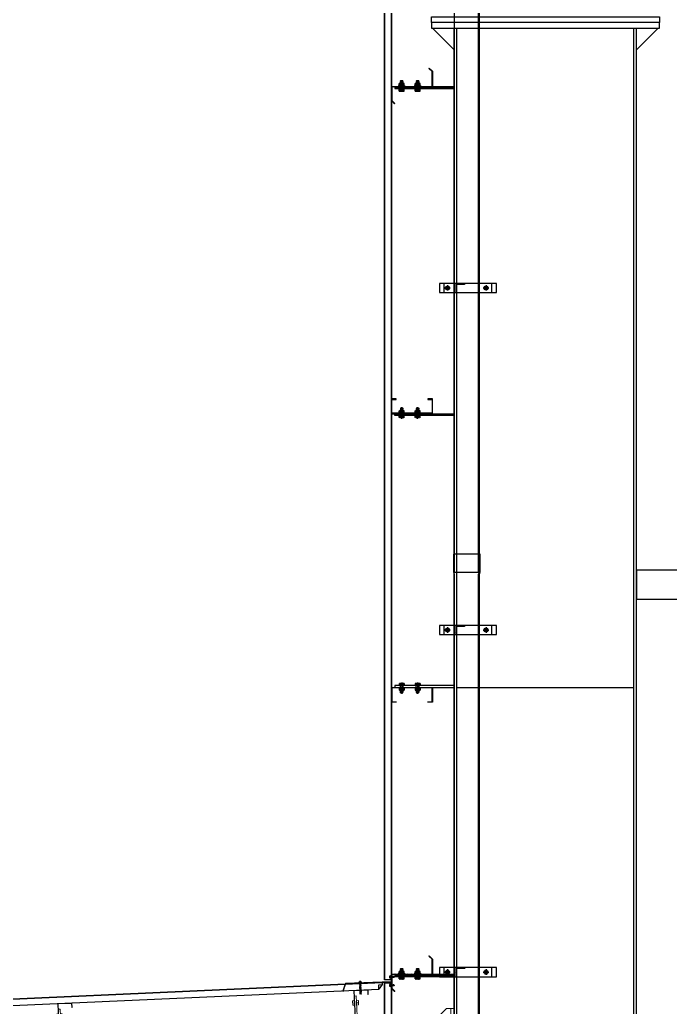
# Model space of a CAD drawing. Header units: inches. Extents: x 315041 to 662841, y -45540 to -35018.
# Drawn here: x 334509.64 to 334538.17, y -35901.26 to -35857.96 of the extents above; entities that cross this region are included whole.
import ezdxf

# ---------------------------------------------------------------- set-up
doc = ezdxf.new("R2010")
doc.units = ezdxf.units.IN
doc.header["$MEASUREMENT"] = 0
doc.linetypes.add('CENTER2', pattern=[28.575, 19.05, -3.175, 3.175, -3.175])
doc.linetypes.add('XKITLINE00', pattern=[0])
for name, color, linetype in [('2', 2, 'Continuous'), ('251', 251, 'Continuous'), ('3', 3, 'Continuous'), ('5', 5, 'Continuous'), ('6', 6, 'Continuous'), ('8', 8, 'Continuous'), ('9', 9, 'Continuous'), ('DOWNPOUT', 52, 'Continuous'), ('flashing', 6, 'Continuous'), ('ROOFING', 4, 'Continuous'), ('STRUCTURE', 1, 'Continuous')]:
    doc.layers.add(name, color=color, linetype=linetype)

# ---------------------------------------------------------------- blocks, each defined once
blk = doc.blocks.new('A$C6A7930B6')
at = {"layer": '2'}
h = blk.add_hatch(dxfattribs=at)
h.set_pattern_fill('ANSI31', color=256, scale=0.125, angle=-90, style=0)
h.set_pattern_definition([(315, (3303.04439, 11524.56439), (0.011048543456, 0.011048543456), [])])
h.paths.add_polyline_path([(1.5, 1.185), (1.5, 0.619), (0.016, 0.619), (0.016, 0.124), (0.129, 0.011), (0.118, 0), (0, 0.118), (0, 0.635), (1.484, 0.635), (1.484, 1.179), (1.371, 1.292), (1.382, 1.303)])
at = {"layer": '251'}
h = blk.add_hatch(color=256, dxfattribs=at)
h.paths.add_polyline_path([(0.314, 0.668), (0.31, 0.668, 0.192582), (0.332, 0.676, 0.192582), (0.353, 0.668)])
h.paths.add_polyline_path([(0.397, 0.668, 0.192582), (0.418, 0.676, 0.192582), (0.44, 0.668)])
h = blk.add_hatch(color=256, dxfattribs=at)
h.paths.add_polyline_path([(0.314, 0.455), (0.31, 0.455, 0.192582), (0.332, 0.464, 0.192582), (0.353, 0.455)])
h.paths.add_polyline_path([(0.397, 0.455, 0.192582), (0.418, 0.464, 0.192582), (0.44, 0.455)])
h = blk.add_hatch(color=256, dxfattribs=at)
h.paths.add_polyline_path([(0.898, 0.668), (0.893, 0.668, 0.192582), (0.915, 0.676, 0.192582), (0.937, 0.668)])
h.paths.add_polyline_path([(0.98, 0.668, 0.192582), (1.002, 0.676, 0.192582), (1.023, 0.668)])
h = blk.add_hatch(color=256, dxfattribs=at)
h.paths.add_polyline_path([(0.898, 0.455), (0.893, 0.455, 0.192582), (0.915, 0.464, 0.192582), (0.937, 0.455)])
h.paths.add_polyline_path([(0.98, 0.455, 0.192582), (1.002, 0.464, 0.192582), (1.023, 0.455)])
at = {"layer": '9', "linetype": 'Continuous'}
h = blk.add_hatch(dxfattribs=at)
h.set_pattern_fill('ANSI31', color=250, scale=0.25, angle=-90, style=0)
h.set_pattern_definition([(315, (3302.900187, 11527.014995), (0.02209708691, 0.02209708691), [])])
h.paths.add_polyline_path([(2.292, 0.552), (2.292, 0.619), (0.125, 0.619), (0.125, 0.552)])
at = {"layer": '2'}
blk.add_lwpolyline([(1.5, 1.185), (1.5, 0.619), (0.016, 0.619), (0.016, 0.124), (0.129, 0.011), (0.118, 0), (0, 0.118), (0, 0.635), (1.484, 0.635), (1.484, 1.179), (1.371, 1.292), (1.382, 1.303)], close=True, dxfattribs=at)
at = {"layer": '5', "linetype": 'CENTER2', "ltscale": 0.2}
for p, q in [((0.375, 0.436), (0.375, 0.859)), ((0.958, 0.436), (0.958, 0.859))]:
    blk.add_line(p, q, dxfattribs=at)
at = {"layer": '6'}
blk.add_lwpolyline([(2.292, 0.552), (2.292, 0.619), (0.125, 0.619), (0.125, 0.552), (2.292, 0.552)], dxfattribs=at)
at = {"layer": '8'}
for p, q in [((0.288, 0.676), (0.288, 0.739)), ((0.44, 0.748), (0.31, 0.748)), ((0.335, 0.832), (0.325, 0.824)), ((0.325, 0.824), (0.335, 0.817)), ((0.335, 0.772), (0.325, 0.764)), ((0.325, 0.764), (0.325, 0.748)), ((0.332, 0.676), (0.332, 0.739)), ((0.332, 0.676), (0.332, 0.739)), ((0.415, 0.837), (0.335, 0.837)), ((0.335, 0.832), (0.335, 0.837)), ((0.335, 0.832), (0.375, 0.835)), ((0.35, 0.759), (0.415, 0.765)), ((0.425, 0.759), (0.35, 0.759)), ((0.375, 0.837), (0.375, 0.835)), ((0.375, 0.835), (0.375, 0.837)), ((0.415, 0.837), (0.42, 0.83)), ((0.42, 0.83), (0.415, 0.825)), ((0.415, 0.78), (0.425, 0.774)), ((0.425, 0.774), (0.415, 0.765)), ((0.415, 0.765), (0.425, 0.759)), ((0.418, 0.676), (0.418, 0.739)), ((0.425, 0.759), (0.425, 0.748)), ((0.462, 0.676), (0.462, 0.739)), ((0.872, 0.676), (0.872, 0.739)), ((1.023, 0.748), (0.893, 0.748)), ((0.918, 0.832), (0.908, 0.824)), ((0.908, 0.824), (0.918, 0.817)), ((0.918, 0.772), (0.908, 0.764)), ((0.908, 0.764), (0.908, 0.748)), ((0.915, 0.676), (0.915, 0.739)), ((0.915, 0.676), (0.915, 0.739)), ((0.998, 0.837), (0.918, 0.837)), ((0.918, 0.832), (0.918, 0.837)), ((0.918, 0.832), (0.958, 0.835)), ((0.933, 0.759), (0.998, 0.765)), ((1.008, 0.759), (0.933, 0.759)), ((0.958, 0.837), (0.958, 0.835)), ((0.958, 0.835), (0.958, 0.837)), ((0.998, 0.837), (1.003, 0.83)), ((1.003, 0.83), (0.998, 0.825)), ((0.998, 0.78), (1.008, 0.774)), ((1.008, 0.774), (0.998, 0.765)), ((0.998, 0.765), (1.008, 0.759)), ((1.002, 0.676), (1.002, 0.739)), ((1.008, 0.759), (1.008, 0.748)), ((1.045, 0.676), (1.045, 0.739)), ((0.288, 0.464), (0.288, 0.526)), ((0.44, 0.535), (0.31, 0.535)), ((0.436, 0.668), (0.314, 0.668)), ((0.436, 0.552), (0.314, 0.552)), ((0.436, 0.455), (0.314, 0.455)), ((0.325, 0.635), (0.325, 0.552)), ((0.332, 0.464), (0.332, 0.526)), ((0.332, 0.464), (0.332, 0.526)), ((0.418, 0.464), (0.418, 0.526)), ((0.425, 0.635), (0.425, 0.552)), ((0.462, 0.464), (0.462, 0.526)), ((0.872, 0.464), (0.872, 0.526)), ((1.023, 0.535), (0.893, 0.535)), ((1.019, 0.668), (0.898, 0.668)), ((1.019, 0.552), (0.898, 0.552)), ((1.019, 0.455), (0.898, 0.455)), ((0.908, 0.635), (0.908, 0.552)), ((0.915, 0.464), (0.915, 0.526)), ((0.915, 0.464), (0.915, 0.526)), ((1.002, 0.464), (1.002, 0.526)), ((1.008, 0.635), (1.008, 0.552)), ((1.045, 0.464), (1.045, 0.526))]:
    blk.add_line(p, q, dxfattribs=at)
for points in [[(0.335, 0.817), (0.325, 0.809), (0.335, 0.802), (0.415, 0.81), (0.425, 0.819), (0.415, 0.825)], [(0.335, 0.802), (0.325, 0.794), (0.335, 0.787), (0.415, 0.795), (0.425, 0.804), (0.415, 0.81)], [(0.335, 0.787), (0.325, 0.779), (0.335, 0.772), (0.415, 0.78), (0.425, 0.789), (0.415, 0.795)], [(0.918, 0.817), (0.908, 0.809), (0.918, 0.802), (0.998, 0.81), (1.008, 0.819), (0.998, 0.825)], [(0.918, 0.802), (0.908, 0.794), (0.918, 0.787), (0.998, 0.795), (1.008, 0.804), (0.998, 0.81)], [(0.918, 0.787), (0.908, 0.779), (0.918, 0.772), (0.998, 0.78), (1.008, 0.789), (0.998, 0.795)], [(0.275, 0.65), (0.275, 0.668), (0.475, 0.668), (0.475, 0.65)], [(0.275, 0.535), (0.275, 0.552), (0.475, 0.552), (0.475, 0.535)], [(0.859, 0.65), (0.859, 0.668), (1.058, 0.668), (1.058, 0.65)], [(0.859, 0.535), (0.859, 0.552), (1.058, 0.552), (1.058, 0.535)]]:
    blk.add_lwpolyline(points, close=True, dxfattribs=at)
for centre, start, end in [((0.31, 0.716), 46.3972, 133.6028), ((0.353, 0.716), 90, 133.6028), ((0.397, 0.716), 46.3972, 90), ((0.44, 0.716), 46.3972, 133.6028), ((0.893, 0.716), 46.3972, 133.6028), ((0.937, 0.716), 90, 133.6028), ((0.98, 0.716), 46.3972, 90), ((1.023, 0.716), 46.3972, 133.6028), ((0.31, 0.699), 226.3972, 313.6028), ((0.31, 0.503), 46.3972, 133.6028), ((0.31, 0.486), 226.3972, 313.6028), ((0.353, 0.699), 226.3972, 270), ((0.353, 0.503), 90, 133.6028), ((0.353, 0.486), 226.3972, 270), ((0.397, 0.699), 270, 313.6028), ((0.397, 0.503), 46.3972, 90), ((0.397, 0.486), 270, 313.6028), ((0.44, 0.699), 226.3972, 313.6028), ((0.44, 0.503), 46.3972, 133.6028), ((0.44, 0.486), 226.3972, 313.6028), ((0.893, 0.699), 226.3972, 313.6028), ((0.893, 0.503), 46.3972, 133.6028), ((0.893, 0.486), 226.3972, 313.6028), ((0.937, 0.699), 226.3972, 270), ((0.937, 0.503), 90, 133.6028), ((0.937, 0.486), 226.3972, 270), ((0.98, 0.699), 270, 313.6028), ((0.98, 0.503), 46.3972, 90), ((0.98, 0.486), 270, 313.6028), ((1.023, 0.699), 226.3972, 313.6028), ((1.023, 0.503), 46.3972, 133.6028), ((1.023, 0.486), 226.3972, 313.6028)]:
    blk.add_arc(centre, 0.0314, start, end, dxfattribs=at)
blk = doc.blocks.new('*U148')
at = {"layer": '251'}
h = blk.add_hatch(color=256, dxfattribs=at)
h.paths.add_polyline_path([(-0.053, -0.04), (-0.053, -0.043, -0.192582), (-0.048, -0.029, -0.192582), (-0.053, -0.014)])
h.paths.add_polyline_path([(-0.053, 0.014, -0.192582), (-0.048, 0.029, -0.192582), (-0.053, 0.043)])
h = blk.add_hatch(color=256, dxfattribs=at)
h.paths.add_polyline_path([(0.067, -0.04), (0.067, -0.043, -0.192582), (0.073, -0.029, -0.192582), (0.067, -0.014)])
h.paths.add_polyline_path([(0.067, 0.014, -0.192582), (0.073, 0.029, -0.192582), (0.067, 0.043)])
at = {"layer": '5', "linetype": 'CENTER2', "ltscale": 0.2}
blk.add_line((-0.077, 0), (0.206, 0), dxfattribs=at)
at = {"layer": '8'}
for p, q in [((-0.053, 0.04), (-0.053, -0.04)), ((-0.048, 0.058), (-0.006, 0.058)), ((-0.048, 0.029), (-0.006, 0.029)), ((0, 0.043), (0, -0.043)), ((0.056, 0.033), (0, 0.033)), ((0.056, -0.066), (0.056, 0.066)), ((0.056, 0.066), (0.067, 0.066)), ((0.067, -0.066), (0.067, 0.066)), ((0.067, 0.04), (0.067, -0.04)), ((0.073, 0.058), (0.115, 0.058)), ((0.073, 0.029), (0.115, 0.029)), ((0.12, 0.043), (0.12, -0.043)), ((0.128, 0.033), (0.12, 0.033)), ((0.132, 0.027), (0.128, 0.033)), ((0.128, 0.033), (0.128, -0.017)), ((0.128, -0.017), (0.132, 0.027)), ((0.138, 0.033), (0.132, 0.027)), ((0.142, 0.027), (0.138, 0.033)), ((0.175, 0.03), (0.172, 0.027)), ((0.18, 0.027), (0.175, 0.03)), ((0.177, -0.027), (0.178, 0)), ((0.18, 0), (0.178, 0)), ((0.178, 0), (0.18, 0)), ((0.18, 0.027), (0.18, -0.027)), ((-0.048, -0.029), (-0.006, -0.029)), ((-0.048, -0.029), (-0.006, -0.029)), ((-0.048, -0.058), (-0.006, -0.058)), ((0.056, -0.033), (0, -0.033)), ((0.056, -0.066), (0.067, -0.066)), ((0.073, -0.029), (0.115, -0.029)), ((0.073, -0.029), (0.115, -0.029)), ((0.073, -0.058), (0.115, -0.058)), ((0.131, -0.033), (0.12, -0.033)), ((0.137, -0.027), (0.131, -0.033)), ((0.171, -0.033), (0.167, -0.027)), ((0.177, -0.027), (0.171, -0.033)), ((0.177, -0.027), (0.18, -0.027))]:
    blk.add_line(p, q, dxfattribs=at)
for points in [[(0.147, -0.027), (0.141, -0.033), (0.137, -0.027), (0.142, 0.027), (0.148, 0.033), (0.152, 0.027)], [(0.157, -0.027), (0.151, -0.033), (0.147, -0.027), (0.152, 0.027), (0.158, 0.033), (0.162, 0.027)], [(0.167, -0.027), (0.161, -0.033), (0.157, -0.027), (0.162, 0.027), (0.168, 0.033), (0.172, 0.027)]]:
    blk.add_lwpolyline(points, close=True, dxfattribs=at)
for centre, start, end in [((-0.032, 0.043), 136.3972, 223.6028), ((-0.032, 0.014), 136.3972, 180), ((-0.021, 0.043), 316.3972, 43.6028), ((-0.021, 0.014), 0, 43.6028), ((0.088, 0.043), 136.3972, 223.6028), ((0.088, 0.014), 136.3972, 180), ((0.099, 0.043), 316.3972, 43.6028), ((0.099, 0.014), 0, 43.6028), ((-0.032, -0.014), 180, 223.6028), ((-0.032, -0.043), 136.3972, 223.6028), ((-0.021, -0.014), 316.3972, 0), ((-0.021, -0.043), 316.3972, 43.6028), ((0.088, -0.014), 180, 223.6028), ((0.088, -0.043), 136.3972, 223.6028), ((0.099, -0.014), 316.3972, 0), ((0.099, -0.043), 316.3972, 43.6028)]:
    blk.add_arc(centre, 0.0209, start, end, dxfattribs=at)
blk = doc.blocks.new('*U149')
at = {"layer": '251'}
h = blk.add_hatch(color=256, dxfattribs=at)
h.paths.add_polyline_path([(-0.053, -0.04), (-0.053, -0.043, -0.192582), (-0.048, -0.029, -0.192582), (-0.053, -0.014)])
h.paths.add_polyline_path([(-0.053, 0.014, -0.192582), (-0.048, 0.029, -0.192582), (-0.053, 0.043)])
h = blk.add_hatch(color=256, dxfattribs=at)
h.paths.add_polyline_path([(0.067, -0.04), (0.067, -0.043, -0.192582), (0.073, -0.029, -0.192582), (0.067, -0.014)])
h.paths.add_polyline_path([(0.067, 0.014, -0.192582), (0.073, 0.029, -0.192582), (0.067, 0.043)])
at = {"layer": '5', "linetype": 'CENTER2', "ltscale": 0.2}
blk.add_line((-0.077, 0), (0.206, 0), dxfattribs=at)
at = {"layer": '8'}
for p, q in [((-0.053, 0.04), (-0.053, -0.04)), ((-0.048, 0.058), (-0.006, 0.058)), ((-0.048, 0.029), (-0.006, 0.029)), ((0, 0.043), (0, -0.043)), ((0.056, 0.033), (0, 0.033)), ((0.056, -0.066), (0.056, 0.066)), ((0.056, 0.066), (0.067, 0.066)), ((0.067, -0.066), (0.067, 0.066)), ((0.067, 0.04), (0.067, -0.04)), ((0.073, 0.058), (0.115, 0.058)), ((0.073, 0.029), (0.115, 0.029)), ((0.12, 0.043), (0.12, -0.043)), ((0.128, 0.033), (0.12, 0.033)), ((0.132, 0.027), (0.128, 0.033)), ((0.128, 0.033), (0.128, -0.017)), ((0.128, -0.017), (0.132, 0.027)), ((0.138, 0.033), (0.132, 0.027)), ((0.142, 0.027), (0.138, 0.033)), ((0.175, 0.03), (0.172, 0.027)), ((0.18, 0.027), (0.175, 0.03)), ((0.177, -0.027), (0.178, 0)), ((0.18, 0), (0.178, 0)), ((0.178, 0), (0.18, 0)), ((0.18, 0.027), (0.18, -0.027)), ((-0.048, -0.029), (-0.006, -0.029)), ((-0.048, -0.029), (-0.006, -0.029)), ((-0.048, -0.058), (-0.006, -0.058)), ((0.056, -0.033), (0, -0.033)), ((0.056, -0.066), (0.067, -0.066)), ((0.073, -0.029), (0.115, -0.029)), ((0.073, -0.029), (0.115, -0.029)), ((0.073, -0.058), (0.115, -0.058)), ((0.131, -0.033), (0.12, -0.033)), ((0.137, -0.027), (0.131, -0.033)), ((0.171, -0.033), (0.167, -0.027)), ((0.177, -0.027), (0.171, -0.033)), ((0.177, -0.027), (0.18, -0.027))]:
    blk.add_line(p, q, dxfattribs=at)
for points in [[(0.147, -0.027), (0.141, -0.033), (0.137, -0.027), (0.142, 0.027), (0.148, 0.033), (0.152, 0.027)], [(0.157, -0.027), (0.151, -0.033), (0.147, -0.027), (0.152, 0.027), (0.158, 0.033), (0.162, 0.027)], [(0.167, -0.027), (0.161, -0.033), (0.157, -0.027), (0.162, 0.027), (0.168, 0.033), (0.172, 0.027)]]:
    blk.add_lwpolyline(points, close=True, dxfattribs=at)
for centre, start, end in [((-0.032, 0.043), 136.3972, 223.6028), ((-0.032, 0.014), 136.3972, 180), ((-0.021, 0.043), 316.3972, 43.6028), ((-0.021, 0.014), 0, 43.6028), ((0.088, 0.043), 136.3972, 223.6028), ((0.088, 0.014), 136.3972, 180), ((0.099, 0.043), 316.3972, 43.6028), ((0.099, 0.014), 0, 43.6028), ((-0.032, -0.014), 180, 223.6028), ((-0.032, -0.043), 136.3972, 223.6028), ((-0.021, -0.014), 316.3972, 0), ((-0.021, -0.043), 316.3972, 43.6028), ((0.088, -0.014), 180, 223.6028), ((0.088, -0.043), 136.3972, 223.6028), ((0.099, -0.014), 316.3972, 0), ((0.099, -0.043), 316.3972, 43.6028)]:
    blk.add_arc(centre, 0.0209, start, end, dxfattribs=at)
blk = doc.blocks.new('A$C174458B3')
at = {"layer": '2'}
blk.add_lwpolyline([(1.333, 0.017), (1.483, 0.017), (1.483, 0.525), (0.017, 0.525), (0.017, 0.017), (0.167, 0.017), (0.167, 0), (0, 0), (0, 0.542), (1.5, 0.542), (1.5, 0), (1.333, 0), (1.333, 0.017)], dxfattribs=at)
at = {"layer": '5'}
blk.add_lwpolyline([(2.292, 0.542), (2.292, 0.608), (0.125, 0.608), (0.125, 0.542), (2.292, 0.542)], dxfattribs=at)
at = {"layer": '251', "color": 147, "xscale": 1.5, "yscale": 1.5, "zscale": 1.5, "rotation": 270}
for name, p in [('*U149', (0.375, 0.608)), ('*U148', (0.958, 0.608))]:
    blk.add_blockref(name, p, dxfattribs=at)
blk = doc.blocks.new('A$C3213453A')
at = {"layer": '2'}
for name, p in [('A$C6A7930B6', (0, 45.276)), ('A$C174458B3', (0, 23.409)), ('A$C6A7930B6', (0, 12.834))]:
    blk.add_blockref(name, p, dxfattribs=at)
at = {"layer": '2', "xscale": -1, "rotation": 180}
blk.add_blockref('A$C174458B3', (0, 34.492), dxfattribs=at)
blk = doc.blocks.new('Short_Self_drilling')
at = {"layer": 'STRUCTURE', "color": 1, "linetype": 'Continuous'}
for p, q in [((6.4, 1.7), (-6.4, 1.7)), ((5.1, 3.8), (-5.1, 3.8)), ((-2.6, 2.9), (-5.1, 2.9)), ((-3.4, 3.8), (-3.4, 6.8)), ((3, 7.2), (-3, 7.2)), ((2.6, 2.9), (-2.6, 2.9)), ((-2.1, 2.8), (-2.1, 2.9)), ((6.3, 0), (0, 0)), ((2.2, 2.8), (2.2, 2.9)), ((2.2, -0.5), (2.2, 0)), ((5.1, 2.9), (2.6, 2.9)), ((3.4, 3.8), (3.4, 6.8)), ((3, -1.2), (-2.7, -0.2)), ((3, -2.7), (-2.7, -1.8)), ((3, -4.2), (-2.7, -3.3)), ((3, -5.8), (-2.7, -4.8)), ((3, -7.3), (-2.7, -6.3)), ((-1.9, -8), (-2.7, -7.9)), ((-2.1, -1.4), (-2.1, -0.9)), ((-2.1, -2.9), (-2.1, -2.4)), ((-2.1, -4.4), (-2.1, -3.9)), ((-2.1, -6), (-2.1, -5.4)), ((-2.1, -7.5), (-2.1, -7)), ((-2.1, -12.3), (-2.1, -8.5)), ((3, -8.8), (-1.1, -8.1)), ((2.1, -12.3), (2.1, -9.1)), ((2.2, -2), (2.2, -1.5)), ((2.2, -3.6), (2.2, -3)), ((2.2, -5.1), (2.2, -4.6)), ((2.2, -6.6), (2.2, -6.1)), ((2.2, -8.1), (2.2, -7.6))]:
    blk.add_line(p, q, dxfattribs=at)
blk.add_lwpolyline([(6.4, 1.3), (6.4, 1.7), (2.1, 2.8), (-2.1, 2.8), (-6.4, 1.7), (-6.4, 1.3)], close=True, dxfattribs=at)
for points in [[(-6.4, 1.3, -0.088869), (-6.3, 0), (0, 0)], [(-0.1, 3.8), (-0.3, 6.2, 0.338878), (-3.1, 6.2), (-3.3, 3.8)], [(3.3, 3.8), (3.1, 6.2, 0.338878), (0.3, 6.2), (0.1, 3.8)], [(2.1, -12.3), (0.2, -14.2, -0.333596), (-0.2, -14.2), (-2.1, -12.3)], [(-0.1, -14), (-1, -12.2, -0.148657), (-1.4, -11.2), (-2, -7.7, -0.815006), (-1.2, -7.8, 0.150833), (-0.8, -8.7)], [(2.1, -12.3), (1.7, -11.7, 0.52242), (0.9, -11.7), (-0.2, -14.2)]]:
    blk.add_lwpolyline(points, format="xyb", dxfattribs=at)
for points in [[(3, -1.2), (2.2, -1.5), (-2.1, -0.8), (-2.7, -0.2), (-2.4, 0)], [(3, -2.7), (2.2, -3), (-2.1, -2.4), (-2.7, -1.8), (-2.1, -1.4), (2.2, -2), (3, -2.7)], [(3, -4.2), (2.2, -4.6), (-2.1, -3.9), (-2.7, -3.3), (-2.1, -2.9), (2.2, -3.6), (3, -4.2)], [(3, -5.8), (2.2, -6.1), (-2.1, -5.4), (-2.7, -4.8), (-2.1, -4.4), (2.2, -5.1), (3, -5.8)], [(3, -7.3), (2.2, -7.6), (-2.1, -7), (-2.7, -6.3), (-2.1, -6), (2.2, -6.6), (3, -7.3)], [(-1.8, -8.5), (-2.1, -8.5), (-2.7, -7.9), (-2.1, -7.5), (-1.8, -7.5)], [(-1.3, -7.6), (2.2, -8.1), (3, -8.8)], [(-1.2, 0), (2.2, -0.5), (3, -1.2)], [(3, -8.8), (2.2, -9.1), (-0.8, -8.7)]]:
    blk.add_lwpolyline(points, dxfattribs=at)
for centre, radius, start, end in [((-5, 3.3), 0.455, 109.7949, 250.2674), ((-3, 6.8), 0.429, 90.0311, 180.0311), ((3, 6.8), 0.429, 0.0311, 90.0311), ((5.1, 3.3), 0.435, 279.7276, 80.3347), ((10, 0.2), 3.74, 162.2963, 182.6103)]:
    blk.add_arc(centre, radius, start, end, dxfattribs=at)
blk = doc.blocks.new('A$C2CD672AE')
at = {"color": 8, "linetype": 'XKITLINE00', "lineweight": 0}
for p, q in [((139.7, 138.5), (140, 144.8)), ((140, 144.8), (142.7, 144.7)), ((143, 151.6), (140.5, 96.6)), ((145.6, 151.4), (143, 151.6)), ((148.5, 144.5), (145.8, 144.6)), ((148.2, 138.1), (148.5, 144.5)), ((0, 133.3), (4.7, 133.3)), ((4.7, 133.3), (11.3, 133.3)), ((4.7, 133.3), (4.7, 0)), ((11.3, 133.3), (38, 106.7)), ((142.4, 138.4), (139.7, 138.5)), ((139.9, 141.7), (142.5, 141.6)), ((145.5, 138.3), (148.2, 138.1)), ((145.7, 141.4), (148.3, 141.3)), ((575.9, 132.2), (573.4, 77.3)), ((578.5, 132.1), (575.9, 132.2)), ((4.7, 121.7), (9, 121.7)), ((4.7, 116.7), (9, 116.7)), ((9, 121.7), (9, 111.7)), ((138.7, 115.2), (139, 121.5)), ((138.8, 118.4), (141.5, 118.3)), ((139, 121.5), (141.6, 121.4)), ((144.6, 118.1), (147.3, 118)), ((147.4, 121.2), (144.8, 121.3)), ((147.2, 114.8), (147.4, 121.2)), ((572.6, 119.2), (572.9, 125.5)), ((575.3, 119.1), (572.6, 119.2)), ((572.8, 122.4), (575.4, 122.3)), ((572.9, 125.5), (575.6, 125.4)), ((578.4, 119), (581.1, 118.8)), ((578.6, 122.1), (581.3, 122)), ((581.4, 125.2), (578.7, 125.3)), ((581.1, 118.8), (581.4, 125.2)), ((878.4, 118.8), (881.1, 118.6)), ((881.1, 118.6), (878.6, 63.7)), ((9, 111.7), (4.7, 111.7)), ((7.1, 102.6), (4.7, 105)), ((4.8, 102.7), (4.7, 100)), ((1125.8, 52.7), (4.8, 102.7)), ((38, 106.7), (38, 101.2)), ((141.3, 115.1), (138.7, 115.2)), ((144.5, 115), (147.2, 114.8)), ((571.6, 95.9), (571.9, 102.2)), ((571.9, 102.2), (574.5, 102.1)), ((580.4, 101.8), (577.7, 102)), ((580.1, 95.5), (580.4, 101.8)), ((874.7, 105.7), (874.9, 112.1)), ((874.7, 105.7), (877.3, 105.6)), ((874.8, 108.9), (877.5, 108.8)), ((874.9, 112.1), (877.6, 111.9)), ((880.5, 105.5), (883.1, 105.4)), ((880.6, 108.6), (883.3, 108.5)), ((880.8, 111.8), (883.4, 111.7)), ((883.4, 111.7), (883.1, 105.4)), ((1006.5, 99.9), (1006.8, 106.2)), ((1006.7, 103), (1009.3, 102.9)), ((1006.8, 106.2), (1009.5, 106.1)), ((1009.8, 112.9), (1007.3, 57.9)), ((1012.4, 112.8), (1009.8, 112.9)), ((1012.5, 102.8), (1015.2, 102.6)), ((1015.3, 105.8), (1012.6, 105.9)), ((1015, 99.5), (1015.3, 105.8)), ((4.7, 100), (1125.7, 50)), ((4.7, 88.3), (9, 88.3)), ((9, 88.3), (9, 78.3)), ((143.2, 96.5), (143.3, 99.8)), ((574.2, 95.8), (571.6, 95.9)), ((571.7, 99.1), (574.4, 98.9)), ((577.4, 95.6), (580.1, 95.5)), ((577.5, 98.8), (580.2, 98.7)), ((873.6, 82.4), (873.9, 88.8)), ((873.9, 88.8), (876.6, 88.6)), ((879.7, 88.5), (882.4, 88.4)), ((882.4, 88.4), (882.1, 82.1)), ((1009.2, 99.7), (1006.5, 99.9)), ((1012.3, 99.6), (1015, 99.5)), ((4.7, 83.3), (9, 83.3)), ((576.1, 77.2), (576.2, 80.5)), ((873.6, 82.4), (876.3, 82.3)), ((873.8, 85.6), (876.4, 85.5)), ((879.4, 82.2), (882.1, 82.1)), ((879.6, 85.3), (882.2, 85.2)), ((1005.5, 76.5), (1005.8, 82.9)), ((1008.1, 76.4), (1005.5, 76.5)), ((1005.6, 79.7), (1008.3, 79.6)), ((1005.8, 82.9), (1008.4, 82.8)), ((1011.3, 76.3), (1014, 76.2)), ((1011.4, 79.5), (1014.1, 79.3)), ((1014.3, 82.5), (1011.6, 82.6)), ((1014, 76.2), (1014.3, 82.5)), ((876, 63.8), (876.1, 67.1)), ((1010, 57.8), (1010.1, 61.2)), ((1125.7, 50), (1125.8, 52.7)), ((1125.7, 5.3), (1125.7, 50)), ((1125.8, 2.7), (1125.8, 52.7)), ((1125.8, 52.7), (1128.5, 52.7)), ((1128.5, 2.7), (1128.5, 52.7)), ((1147, 30.6), (1153.4, 30.5)), ((1147, 27.9), (1147, 30.6)), ((1150.2, 27.8), (1150.2, 30.5)), ((1153.4, 30.5), (1153.3, 27.8)), ((1170.3, 27.5), (1170.4, 30.2)), ((1170.4, 30.2), (1176.7, 30.1)), ((1173.5, 27.5), (1173.5, 30.2)), ((1176.7, 30.1), (1176.7, 27.5)), ((4.7, 28.3), (9, 28.3)), ((4.7, 23.3), (9, 23.3)), ((9, 18.3), (4.7, 18.3)), ((9, 28.3), (9, 18.3)), ((1128.5, 27.7), (1131.8, 27.6)), ((1128.5, 25), (1128.5, 27.7)), ((1183.4, 24.2), (1128.5, 25)), ((1146.9, 22.1), (1146.9, 24.7)), ((1153.2, 22), (1146.9, 22.1)), ((1150.1, 22), (1150.1, 24.7)), ((1153.2, 22), (1153.3, 24.6)), ((1170.2, 21.7), (1170.3, 24.4)), ((1176.6, 21.6), (1170.2, 21.7)), ((1173.4, 21.7), (1173.4, 24.3)), ((1176.6, 21.6), (1176.6, 24.3)), ((1183.5, 26.8), (1183.4, 24.2)), ((1125.7, 5.3), (4.7, 5.3)), ((4.7, 5.3), (4.7, 2.7)), ((4.7, 2.7), (1125.7, 2.7)), ((1125.7, 2.7), (1125.7, 5.3)), ((1125.8, 2.7), (1128.5, 2.7)), ((4.7, 0), (0, 0))]:
    blk.add_line(p, q, dxfattribs=at)
at = {"color": 94, "linetype": 'XKITLINE00', "lineweight": 0}
for points in [[(165.8, 105.5), (166.3, 105.5), (166, 98.8), (143.3, 99.8), (146, 159.3), (126.3, 160.1), (126.1, 154), (125.6, 154), (125.9, 160.7), (146.5, 159.7), (143.8, 100.3), (165.5, 99.3)], [(598.7, 86.2), (599.2, 86.2), (598.9, 79.5), (576.2, 80.5), (578.9, 140), (559.2, 140.8), (559, 134.7), (558.5, 134.7), (558.8, 141.4), (579.4, 140.4), (576.8, 81), (598.4, 80)], [(853.5, 68.1), (853.8, 74.8), (854.3, 74.8), (854, 68.6), (875.6, 67.7), (878.3, 127.1), (898.9, 126.2), (898.6, 119.5), (898.1, 119.5), (898.4, 125.7), (878.7, 126.6), (876.1, 67.1)], [(1032.6, 66.8), (1033.1, 66.8), (1032.8, 60.1), (1010.1, 61.2), (1012.8, 120.6), (993.1, 121.5), (992.9, 115.3), (992.4, 115.3), (992.7, 122), (1013.3, 121.1), (1010.7, 61.6), (1032.3, 60.7)], [(1131.8, 48.3), (1138.5, 48.3), (1138.5, 47.8), (1132.3, 47.8), (1132.3, 28.1), (1191.8, 27.2), (1191.8, 4.6), (1185.2, 4.6), (1185.2, 5.1), (1191.3, 5.1), (1191.3, 26.7), (1131.8, 27.6)]]:
    blk.add_lwpolyline(points, close=True, dxfattribs=at)
blk = doc.blocks.new('A$C26A6701F')
at = {"layer": 'STRUCTURE', "color": 1, "linetype": 'Continuous'}
for p, q in [((0, 17.2), (1.3, 17.5)), ((0, 17.1), (0, 17.2)), ((0, 17.2), (4, 17.2)), ((4, 17.1), (0, 17.1)), ((3.9, 16.7), (0.1, 16.7)), ((0.4, 17.8), (3.6, 17.8)), ((0.4, 17.6), (1.2, 17.6)), ((0.9, 17.8), (0.9, 18.8)), ((1, 17.8), (1, 18.6)), ((1.1, 18.9), (2.9, 18.9)), ((1.2, 16.7), (1.1, 16.7)), ((1.1, 16.7), (1.4, 16.6)), ((1.1, 16.7), (1.4, 16.7)), ((1.1, 16.2), (2.9, 16.5)), ((1.4, 16.4), (1.1, 16.2)), ((1.1, 16.2), (1.4, 16.1)), ((1.1, 15.7), (2.9, 16)), ((1.4, 15.9), (1.1, 15.7)), ((1.1, 15.7), (1.4, 15.6)), ((1.4, 15.5), (1.1, 15.2)), ((1.1, 15.2), (2.9, 15.5)), ((1.1, 15.2), (1.4, 15.1)), ((1.4, 15), (1.1, 14.8)), ((1.1, 14.8), (2.9, 15)), ((1.1, 14.8), (1.4, 14.7)), ((1.1, 14.3), (2.9, 14.6)), ((1.4, 14.5), (1.1, 14.3)), ((1.2, 17.6), (2.8, 17.6)), ((1.3, 17.5), (1.3, 17.6)), ((1.3, 17.5), (2.7, 17.5)), ((1.4, 16.6), (2.4, 16.7)), ((2.7, 16.6), (1.4, 16.4)), ((1.4, 16.4), (1.4, 16.6)), ((1.4, 16.1), (2.7, 16.3)), ((2.7, 16.1), (1.4, 15.9)), ((1.4, 15.9), (1.4, 16.1)), ((1.4, 15.6), (2.7, 15.8)), ((2.7, 15.6), (1.4, 15.5)), ((1.4, 15.5), (1.4, 15.6)), ((1.4, 15.1), (2.7, 15.3)), ((2.7, 15.2), (1.4, 15)), ((1.4, 15), (1.4, 15.1)), ((1.4, 14.7), (2.7, 14.9)), ((2.7, 14.7), (1.4, 14.5)), ((1.4, 14.5), (1.4, 14.7)), ((1.9, 18.6), (2, 17.8)), ((2, 17.8), (2.1, 18.6)), ((2.7, 17.5), (2.7, 17.6)), ((2.7, 17.5), (4, 17.2)), ((2.7, 16.6), (2.7, 16.7)), ((2.7, 16.6), (2.9, 16.5)), ((2.7, 16.3), (2.9, 16.5)), ((2.7, 16.1), (2.7, 16.3)), ((2.7, 16.1), (2.9, 16)), ((2.7, 15.8), (2.9, 16)), ((2.7, 15.6), (2.7, 15.8)), ((2.7, 15.6), (2.9, 15.5)), ((2.7, 15.3), (2.9, 15.5)), ((2.7, 15.2), (2.7, 15.3)), ((2.7, 15.2), (2.9, 15)), ((2.7, 14.9), (2.9, 15)), ((2.7, 14.7), (2.7, 14.9)), ((2.7, 14.7), (2.9, 14.6)), ((2.7, 14.4), (2.9, 14.6)), ((2.8, 17.6), (3.6, 17.6)), ((3, 18.6), (3, 17.8)), ((3.1, 17.8), (3.1, 18.8)), ((4, 17.2), (4, 17.1)), ((1, 6.2), (2.8, 6.5)), ((1.3, 6.4), (1, 6.2)), ((1, 6.2), (1.3, 6.1)), ((1.3, 6), (1, 5.8)), ((1, 5.8), (2.8, 6)), ((1, 5.8), (1.3, 5.6)), ((1, 5.3), (2.8, 5.6)), ((1.3, 5.5), (1, 5.3)), ((1, 5.3), (1.3, 5.2)), ((1, 4.8), (2.8, 5.1)), ((1.3, 5), (1, 4.8)), ((1, 4.8), (1.3, 4.7)), ((1, 4.3), (2.8, 4.6)), ((1.3, 4.5), (1, 4.3)), ((1, 4.3), (1.3, 4.2)), ((1.3, 4.1), (1, 3.9)), ((1, 3.9), (2.8, 4.1)), ((1, 3.9), (1.3, 3.8)), ((1.3, 3.6), (1, 3.4)), ((1, 3.4), (2.3, 3.6)), ((1, 3.4), (1.3, 3.3)), ((1.1, 14.3), (1.4, 14.2)), ((1.1, 13.8), (2.9, 14.1)), ((1.4, 14), (1.1, 13.8)), ((1.1, 13.8), (1.4, 13.7)), ((1.4, 13.6), (1.1, 13.3)), ((1.1, 13.3), (2.9, 13.6)), ((1.1, 13.3), (1.4, 13.2)), ((1.1, 12.9), (2.9, 13.2)), ((1.4, 13.1), (1.1, 12.9)), ((1.1, 12.9), (1.4, 12.8)), ((1.1, 12.4), (2.9, 12.7)), ((1.4, 12.6), (1.1, 12.4)), ((1.1, 12.4), (1.4, 12.3)), ((1.1, 11.9), (2.9, 12.2)), ((1.4, 12.1), (1.1, 11.9)), ((1.1, 11.9), (1.4, 11.8)), ((1.4, 11.7), (1.1, 11.5)), ((1.1, 11.5), (2.9, 11.7)), ((1.1, 11.5), (1.4, 11.3)), ((1.1, 11), (2.9, 11.3)), ((1.4, 11.2), (1.1, 11)), ((1.1, 11), (1.3, 10.9)), ((1.1, 10.5), (2.9, 10.8)), ((1.4, 10.7), (1.1, 10.5)), ((1.1, 10.5), (1.3, 10.4)), ((1.1, 10), (2.9, 10.3)), ((1.3, 10.2), (1.1, 10)), ((1.1, 10), (1.3, 9.9)), ((1.3, 9.8), (1.1, 9.6)), ((1.1, 9.6), (2.9, 9.8)), ((1.1, 9.6), (1.3, 9.4)), ((1.1, 9.1), (2.8, 9.4)), ((1.3, 9.3), (1.1, 9.1)), ((1.1, 9.1), (1.3, 9)), ((1.1, 8.6), (2.8, 8.9)), ((1.3, 8.8), (1.1, 8.6)), ((1.1, 8.6), (1.3, 8.5)), ((1.1, 8.1), (2.8, 8.4)), ((1.3, 8.3), (1.1, 8.1)), ((1.1, 8.1), (1.3, 8)), ((1.3, 7.9), (1.1, 7.7)), ((1.1, 7.7), (2.8, 7.9)), ((1.1, 7.7), (1.3, 7.5)), ((1.1, 7.2), (2.8, 7.5)), ((1.3, 7.4), (1.1, 7.2)), ((1.1, 7.2), (1.3, 7.1)), ((1.1, 6.7), (2.8, 7)), ((1.3, 6.9), (1.1, 6.7)), ((1.1, 6.7), (1.3, 6.6)), ((1.3, 10.7), (1.3, 10.9)), ((1.3, 10.4), (2.7, 10.6)), ((2.7, 10.4), (1.3, 10.2)), ((1.3, 10.2), (1.3, 10.4)), ((1.3, 9.9), (2.7, 10.1)), ((2.7, 9.9), (1.3, 9.8)), ((1.3, 9.9), (1.3, 9.8)), ((1.3, 9.4), (2.7, 9.6)), ((2.6, 9.5), (1.3, 9.3)), ((1.3, 9.3), (1.3, 9.4)), ((1.3, 9), (2.7, 9.2)), ((2.6, 9), (1.3, 8.8)), ((1.3, 8.8), (1.3, 9)), ((1.3, 8.5), (2.7, 8.7)), ((2.6, 8.5), (1.3, 8.3)), ((1.3, 8.3), (1.3, 8.5)), ((1.3, 8), (2.7, 8.2)), ((2.6, 8), (1.3, 7.9)), ((1.3, 7.9), (1.3, 8)), ((1.3, 7.5), (2.7, 7.7)), ((2.6, 7.6), (1.3, 7.4)), ((1.3, 7.4), (1.3, 7.5)), ((1.3, 7.1), (2.7, 7.3)), ((2.6, 7.1), (1.3, 6.9)), ((1.3, 6.9), (1.3, 7.1)), ((1.3, 6.6), (2.7, 6.8)), ((2.6, 6.6), (1.3, 6.4)), ((1.3, 6.4), (1.3, 6.6)), ((1.3, 6.1), (2.6, 6.3)), ((2.6, 6.1), (1.3, 6)), ((1.3, 6), (1.3, 6.1)), ((1.3, 5.6), (2.6, 5.8)), ((2.6, 5.7), (1.3, 5.5)), ((1.3, 5.5), (1.3, 5.6)), ((1.3, 5.2), (2.6, 5.4)), ((2.6, 5.2), (1.3, 5)), ((1.3, 5), (1.3, 5.2)), ((1.3, 4.7), (2.6, 4.9)), ((2.6, 4.7), (1.3, 4.5)), ((1.3, 4.5), (1.3, 4.7)), ((1.3, 4.2), (2.6, 4.4)), ((2.6, 4.3), (1.3, 4.1)), ((1.3, 4.1), (1.3, 4.2)), ((1.3, 3.8), (2.6, 3.9)), ((1.3, 3.6), (1.3, 3.8)), ((2.3, 3.7), (1.3, 3.6)), ((1.3, 3.3), (2.2, 3.4)), ((1.3, 0.6), (1.3, 3.3)), ((1.3, 0.6), (1.4, 0.8)), ((1.3, 0.6), (1.9, 0)), ((1.4, 14.2), (2.7, 14.4)), ((2.7, 14.2), (1.4, 14)), ((1.4, 14), (1.4, 14.2)), ((1.4, 13.7), (2.7, 13.9)), ((2.7, 13.7), (1.4, 13.6)), ((1.4, 13.6), (1.4, 13.7)), ((1.4, 13.2), (2.7, 13.4)), ((2.7, 13.3), (1.4, 13.1)), ((1.4, 13.2), (1.4, 13.1)), ((1.4, 12.8), (2.7, 13)), ((2.7, 12.8), (1.4, 12.6)), ((1.4, 12.6), (1.4, 12.8)), ((1.4, 12.3), (2.7, 12.5)), ((2.7, 12.3), (1.4, 12.1)), ((1.4, 12.1), (1.4, 12.3)), ((1.4, 11.8), (2.7, 12)), ((2.7, 11.8), (1.4, 11.7)), ((1.4, 11.7), (1.4, 11.8)), ((1.4, 11.3), (2.7, 11.5)), ((2.7, 11.4), (1.4, 11.2)), ((1.4, 11.2), (1.4, 11.3)), ((1.3, 10.9), (2.7, 11.1)), ((2.7, 10.9), (1.4, 10.7)), ((1.7, 0.8), (2, 0)), ((2, 0), (2.6, 0.6)), ((2, 0.1), (2.3, 0.6)), ((2.4, 1), (2.6, 3.7)), ((2.6, 3.8), (2.5, 3.8)), ((2.5, 3.6), (2.8, 3.7)), ((2.5, 3.5), (2.6, 3.5)), ((2.6, 9.5), (2.7, 9.6)), ((2.6, 9.5), (2.8, 9.4)), ((2.6, 9), (2.6, 9.2)), ((2.6, 9), (2.8, 8.9)), ((2.6, 8.5), (2.6, 8.7)), ((2.6, 8.5), (2.8, 8.4)), ((2.6, 8), (2.6, 8.2)), ((2.6, 8), (2.8, 7.9)), ((2.6, 7.6), (2.6, 7.7)), ((2.6, 7.6), (2.8, 7.5)), ((2.6, 7.1), (2.6, 7.3)), ((2.6, 7.1), (2.8, 7)), ((2.6, 6.6), (2.6, 6.8)), ((2.6, 6.6), (2.8, 6.5)), ((2.6, 6.3), (2.8, 6.5)), ((2.6, 6.1), (2.6, 6.3)), ((2.6, 6.1), (2.8, 6)), ((2.6, 5.8), (2.8, 6)), ((2.6, 5.7), (2.6, 5.8)), ((2.6, 5.7), (2.8, 5.6)), ((2.6, 5.4), (2.8, 5.6)), ((2.6, 5.2), (2.6, 5.4)), ((2.6, 5.2), (2.8, 5.1)), ((2.6, 4.9), (2.8, 5.1)), ((2.6, 4.7), (2.6, 4.9)), ((2.6, 4.7), (2.8, 4.6)), ((2.6, 4.4), (2.8, 4.6)), ((2.6, 4.3), (2.6, 4.4)), ((2.8, 4.1), (2.6, 4.3)), ((2.6, 3.9), (2.8, 4.1)), ((2.6, 3.8), (2.6, 3.9)), ((2.8, 3.7), (2.6, 3.8)), ((2.6, 3.5), (2.8, 3.7)), ((2.6, 0.6), (2.6, 3.5)), ((2.7, 14.2), (2.7, 14.4)), ((2.7, 14.2), (2.9, 14.1)), ((2.7, 13.9), (2.9, 14.1)), ((2.7, 13.7), (2.7, 13.9)), ((2.7, 13.7), (2.9, 13.6)), ((2.7, 13.4), (2.9, 13.6)), ((2.7, 13.4), (2.7, 13.3)), ((2.7, 13.3), (2.9, 13.2)), ((2.7, 13), (2.9, 13.2)), ((2.7, 12.8), (2.7, 13)), ((2.7, 12.8), (2.9, 12.7)), ((2.7, 12.5), (2.9, 12.7)), ((2.7, 12.3), (2.7, 12.5)), ((2.7, 12.3), (2.9, 12.2)), ((2.7, 12), (2.9, 12.2)), ((2.7, 11.8), (2.7, 12)), ((2.7, 11.8), (2.9, 11.7)), ((2.7, 11.5), (2.9, 11.7)), ((2.7, 11.4), (2.7, 11.5)), ((2.7, 11.4), (2.9, 11.3)), ((2.7, 11.1), (2.9, 11.3)), ((2.7, 10.9), (2.7, 11.1)), ((2.7, 10.9), (2.9, 10.8)), ((2.7, 10.6), (2.9, 10.8)), ((2.7, 10.4), (2.7, 10.6)), ((2.7, 10.4), (2.9, 10.3)), ((2.7, 10.1), (2.9, 10.3)), ((2.7, 10.1), (2.7, 9.9)), ((2.7, 9.9), (2.9, 9.8)), ((2.7, 9.6), (2.9, 9.8)), ((2.7, 9.2), (2.8, 9.4)), ((2.7, 8.7), (2.8, 8.9)), ((2.7, 8.2), (2.8, 8.4)), ((2.7, 7.7), (2.8, 7.9)), ((2.7, 7.3), (2.8, 7.5)), ((2.7, 6.8), (2.8, 7))]:
    blk.add_line(p, q, dxfattribs=at)
for centre, major_axis, ratio, start_param, end_param in [((-1.1, 16.7), (-0.822, 0.822), 1, 3.915086, 4.236522), ((0.4, 17.7), (0.0956, 0.0956), 1, 0.954633, 3.757756), ((1.1, 18.8), (-0.0943, 0.0943), 1, -0.785398, 0.785398), ((1.5, 18), (0.508, 0.508), 1, 0.131933, 1.438864), ((2.5, 18), (0.508, 0.508), 1, 0.131933, 1.438864), ((2.9, 18.8), (-0.0943, 0.0943), 1, 3.926991, 5.497787), ((3.6, 17.7), (-0.1, 0.1), 1, 2.701137, 5.152845), ((5.1, 16.7), (-1.15, 0.17), 0.90746, -0.177273, 0.177273), ((1.5, 0.7), (0.111, 0.111), 1, 6.085329, 8.011019), ((1.9, 0.1), (0.0625, 0.0625), 1, 3.247504, 4.535451), ((1.8, 3.7), (0.363, 0.363), 1, 4.808661, 5.407478), ((2.4, 3.7), (0.0836, 0.0836), 1, 5.766736, 8.502032), ((1.8, 1), (0.416, 0.416), 1, 4.859665, 5.449971)]:
    blk.add_ellipse(centre, major_axis=major_axis, ratio=ratio, start_param=start_param, end_param=end_param, dxfattribs=at)
blk = doc.blocks.new('CANOPY 3 M')
at = {"layer": '3'}
for p, q in [((325446.822, -36896.591), (325471.829, -36895.476)), ((325446.822, -36896.601), (325471.83, -36895.486)), ((325447.201, -36896.874), (325471.686, -36895.782)), ((325447.252, -36896.862), (325471.694, -36895.772))]:
    blk.add_line(p, q, dxfattribs=at)
at = {"layer": 'flashing'}
blk.add_lwpolyline([(325472.229, -36894.811), (325472.229, -36895.448), (325470.223, -36895.53), (325470.108, -36895.857), (325470.117, -36895.861), (325470.23, -36895.539), (325472.239, -36895.456), (325472.239, -36894.811)], close=True, dxfattribs=at)
at = {"layer": 'ROOFING', "color": 3}
blk.add_lwpolyline([(325471.829, -36895.476), (325471.836, -36895.576), (325471.686, -36895.782), (325471.686, -36895.58), (325471.836, -36895.576)], dxfattribs=at)
at = {"color": 8, "xscale": -0.03000000002793968, "yscale": 0.02999999999883585, "zscale": 0.03}
blk.add_blockref('A$C2CD672AE', (325474.989, -36900.623), dxfattribs=at)
at = {"color": 9, "linetype": 'Continuous', "extrusion": (1.52348e-10, -5.24717e-09, 1), "xscale": -0.02999999999854435, "yscale": 0.02999999999883585, "zscale": 0.03, "rotation": 1.663078424706832}
blk.add_blockref('A$C26A6701F', (325470.949, -36896.002, 0), dxfattribs=at)
blk = doc.blocks.new('ống xối 111')
h = blk.add_hatch()
h.set_pattern_fill('ANSI31', color=1, scale=0.15, style=0)
h.set_pattern_definition([(45, (315045.45221, -35694.688858), (-0.013258252147, 0.013258252147), [])])
edge = h.paths.add_edge_path()
edge.add_line((325475.469, -36864.83), (325475.069, -36864.83))
edge.add_line((325475.069, -36864.83), (325475.069, -36865.23))
edge.add_arc((325475.069, -36865.2), 0.03, 270, 360)
edge.add_line((325475.099, -36865.2), (325475.099, -36864.86))
edge.add_line((325475.099, -36864.86), (325475.439, -36864.86))
edge.add_arc((325475.439, -36864.83), 0.03, 270, 360)
h = blk.add_hatch()
h.set_pattern_fill('ANSI31', color=1, scale=0.15, style=0)
h.set_pattern_definition([(45, (315045.45221, -35709.688858), (-0.013258252147, 0.013258252147), [])])
edge = h.paths.add_edge_path()
edge.add_line((325475.469, -36879.83), (325475.069, -36879.83))
edge.add_line((325475.069, -36879.83), (325475.069, -36880.23))
edge.add_arc((325475.069, -36880.2), 0.03, 270, 360)
edge.add_line((325475.099, -36880.2), (325475.099, -36879.86))
edge.add_line((325475.099, -36879.86), (325475.439, -36879.86))
edge.add_arc((325475.439, -36879.83), 0.03, 270, 360)
h = blk.add_hatch()
h.set_pattern_fill('ANSI31', color=1, scale=0.15, style=0)
h.set_pattern_definition([(45, (315045.45221, -35724.688858), (-0.013258252147, 0.013258252147), [])])
edge = h.paths.add_edge_path()
edge.add_line((325475.469, -36894.83), (325475.069, -36894.83))
edge.add_line((325475.069, -36894.83), (325475.069, -36895.23))
edge.add_arc((325475.069, -36895.2), 0.03, 270, 360)
edge.add_line((325475.099, -36895.2), (325475.099, -36894.86))
edge.add_line((325475.099, -36894.86), (325475.439, -36894.86))
edge.add_arc((325475.439, -36894.83), 0.03, 270, 360)
at = {"color": 2}
for points in [[(325474.344, -36865.23), (325476.844, -36865.23), (325476.844, -36864.83), (325474.344, -36864.83)], [(325474.344, -36880.23), (325476.844, -36880.23), (325476.844, -36879.83), (325474.344, -36879.83)], [(325474.344, -36895.23), (325476.844, -36895.23), (325476.844, -36894.83), (325474.344, -36894.83)]]:
    blk.add_lwpolyline(points, close=True, dxfattribs=at)
at = {"color": 1}
for points in [[(325475.469, -36864.83), (325475.069, -36864.83), (325475.069, -36865.23), (325475.069, -36865.23, 0.414214), (325475.099, -36865.2), (325475.099, -36864.86), (325475.439, -36864.86, 0.414214), (325475.469, -36864.83)], [(325475.469, -36879.83), (325475.069, -36879.83), (325475.069, -36880.23), (325475.069, -36880.23, 0.414214), (325475.099, -36880.2), (325475.099, -36879.86), (325475.439, -36879.86, 0.414214), (325475.469, -36879.83)], [(325475.469, -36894.83), (325475.069, -36894.83), (325475.069, -36895.23), (325475.069, -36895.23, 0.414214), (325475.099, -36895.2), (325475.099, -36894.86), (325475.439, -36894.86, 0.414214), (325475.469, -36894.83)]]:
    blk.add_lwpolyline(points, format="xyb", close=True, dxfattribs=at)
at = {"layer": 'DOWNPOUT', "color": 1, "true_color": 0xfa051e}
for p, q in [((325474.571, -36865.03), (325474.819, -36865.03)), ((325474.699, -36864.904), (325474.699, -36865.144)), ((325476.26, -36865.03), (325476.507, -36865.03)), ((325476.388, -36864.904), (325476.388, -36865.144)), ((325474.571, -36880.03), (325474.819, -36880.03)), ((325474.699, -36879.904), (325474.699, -36880.144)), ((325476.26, -36880.03), (325476.507, -36880.03)), ((325476.388, -36879.904), (325476.388, -36880.144)), ((325474.699, -36894.904), (325474.699, -36895.144)), ((325476.388, -36894.904), (325476.388, -36895.144)), ((325474.571, -36895.03), (325474.819, -36895.03)), ((325476.26, -36895.03), (325476.507, -36895.03))]:
    blk.add_line(p, q, dxfattribs=at)
at = {"layer": 'DOWNPOUT', "color": 222}
for points in [[(325476.098, -36877.492), (325476.098, -36838.371), (325476.132, -36838.269), (325476.132, -36837.49), (325474.961, -36837.49), (325474.961, -36838.269), (325474.995, -36838.371), (325474.995, -36877.492)], [(325476.1, -36916.704), (325476.1, -36877.583), (325476.135, -36877.48), (325476.135, -36876.702), (325474.963, -36876.702), (325474.963, -36877.48), (325474.998, -36877.583), (325474.998, -36916.704)]]:
    blk.add_lwpolyline(points, close=True, dxfattribs=at)
for points in [[(325476.061, -36877.492), (325476.061, -36838.383), (325476.096, -36838.281), (325476.096, -36837.508)], [(325476.064, -36916.704), (325476.064, -36877.594), (325476.098, -36877.492), (325476.098, -36876.719)]]:
    blk.add_lwpolyline(points, dxfattribs=at)
at = {"layer": 'DOWNPOUT', "color": 1, "true_color": 0xfa051e}
for points in [[(325474.54, -36865.23), (325476.647, -36865.23), (325476.647, -36864.83), (325474.54, -36864.83)], [(325474.54, -36880.23), (325476.647, -36880.23), (325476.647, -36879.83), (325474.54, -36879.83)], [(325474.54, -36895.23), (325476.647, -36895.23), (325476.647, -36894.83), (325474.54, -36894.83)]]:
    blk.add_lwpolyline(points, close=True, dxfattribs=at)
for centre, radius in [((325474.699, -36865.03), 0.09), ((325474.699, -36865.03), 0.06), ((325476.388, -36865.03), 0.09), ((325476.388, -36865.03), 0.06), ((325474.699, -36880.03), 0.09), ((325474.699, -36880.03), 0.06), ((325476.388, -36880.03), 0.09), ((325476.388, -36880.03), 0.06), ((325474.699, -36895.03), 0.09), ((325474.699, -36895.03), 0.06), ((325476.388, -36895.03), 0.09), ((325476.388, -36895.03), 0.06)]:
    blk.add_circle(centre, radius, dxfattribs=at)

msp = doc.modelspace()

# ---------------------------------------------------------------- linework, layer by layer
at = {"layer": '2', "color": 9}
for p, q in [((334528.6894, -35859.2817), (334527.7394, -35858.3317)), ((334528.6894, -35948.3317), (334528.6894, -35858.3317)), ((334528.8094, -35948.3317), (334528.8094, -35858.3317)), ((334536.5694, -35948.3317), (334536.5694, -35858.3317)), ((334536.6894, -35948.3317), (334536.6894, -35858.3317)), ((334536.6894, -35859.2817), (334537.6394, -35858.3317)), ((334528.8094, -35887.2309), (334536.5694, -35887.2309))]:
    msp.add_line(p, q, dxfattribs=at)
for points in [[(334527.6894, -35857.8317), (334537.6894, -35857.8317), (334537.6894, -35858.0817), (334527.6894, -35858.0817)], [(334527.6894, -35858.3317), (334537.6894, -35858.3317), (334537.6894, -35858.0817), (334527.6894, -35858.0817)]]:
    msp.add_lwpolyline(points, close=True, dxfattribs=at)
at = {"layer": '3'}
for points in [[(334525.6395, -35900.0572), (334525.6395, -35655.2317), (334525.9394, -35655.2317), (334525.9394, -35900.0572)], [(334525.9394, -35900.1851), (334525.9394, -35916.1867), (334525.6395, -35916.1867), (334525.6395, -35900.1851)]]:
    msp.add_lwpolyline(points, close=True, dxfattribs=at)
for points in [[(334525.6495, -35900.0572), (334525.6495, -35655.2417), (334525.9294, -35655.2417), (334525.9294, -35900.0572)], [(334525.9294, -35900.1851), (334525.9294, -35916.1767), (334525.6495, -35916.1767), (334525.6495, -35900.1851)]]:
    msp.add_lwpolyline(points, dxfattribs=at)
at = {"layer": '5', "color": 9}
msp.add_lwpolyline([(334536.6894, -35883.3667), (334592.1399, -35883.3667), (334592.1399, -35882.0967), (334536.6894, -35882.0967)], close=True, dxfattribs=at)

# ---------------------------------------------------------------- block references
at = {"color": 2}
msp.add_blockref('ống xối 111', (9053.7001, 995.3109), dxfattribs=at)
at = {"color": 8}
msp.add_blockref('CANOPY 3 M', (9053.7001, 995.3109), dxfattribs=at)
at = {"color": 1, "extrusion": (0, 0, -1), "xscale": -0.009599999980949122, "yscale": 0.009599999990314245, "zscale": -0.009599999999999996, "rotation": 270.0311275131807}
for p in [(-334525.9294, -35899.932), (-334525.9294, -35900.298)]:
    msp.add_blockref('Short_Self_drilling', p, dxfattribs=at)
at = {"layer": '2', "xscale": 1.200000000011642, "yscale": 1.200000000011642, "zscale": 1.2}
msp.add_blockref('A$C3213453A', (334525.9395, -35915.9717), dxfattribs=at)

doc.saveas('drawing.dxf')
